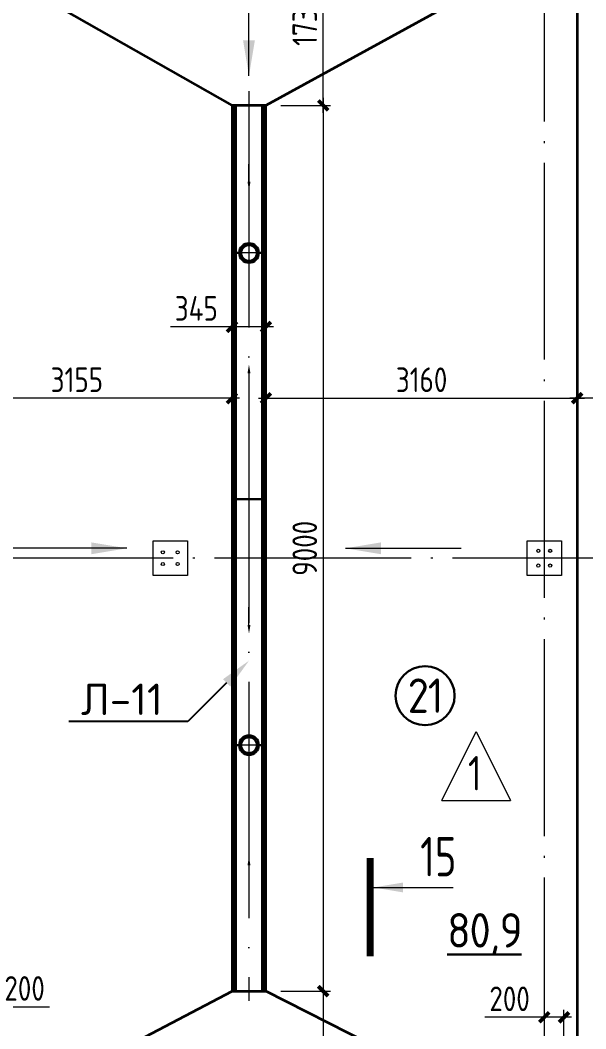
# Model space of a CAD drawing. Extents: x -965262 to 1142518, y -357520 to 71675.
# Drawn here: x 102098 to 107845, y -197934 to -187687 of the extents above; entities that cross this region are included whole.
import ezdxf
from ezdxf import colors
from ezdxf.entities.mleader import LeaderData, LeaderLine
from ezdxf.math import Vec2, Vec3

# ---------------------------------------------------------------- set-up
doc = ezdxf.new("R2010")
doc.units = 0
doc.header["$LTSCALE"] = 10
for name, pattern in [('ACAD_ISO04W100', [30, 24, -3, 0, -3]), ('AM_DIN_G_W050x2', [6.875, 4.75, -0.875, 0.375, -0.875]), ('DOTE', [2.4200000000000004, 2, -0.2, 0.02, -0.2])]:
    doc.linetypes.add(name, pattern=pattern)
doc.layers.get('0').update_dxf_attribs({"linetype": 'CONTINUOUS', "lineweight": 30})
doc.layers.get('Defpoints').update_dxf_attribs({"linetype": 'CONTINUOUS'})
for name, color, linetype, lineweight in [('DOTE', 7, 'DOTE', 9), ('полы', 3, 'CONTINUOUS', 35), ('Полы_лотки', 7, 'CONTINUOUS', 30)]:
    doc.layers.add(name, color=color, linetype=linetype, lineweight=lineweight)
doc.styles.add('GOST 2.304', font='isocpeur.ttf', dxfattribs={"width": 0.75, "height": 250})
doc.styles.add('GOST-2.304_Type-B', font='isocpeur.ttf', dxfattribs={"width": 0.9})
doc.styles.get("Standard").update_dxf_attribs({"font": 'isocpeur.ttf', "height": 300})
doc.styles.add('ГОСТ 2м', font='isocpeur.ttf', dxfattribs={"width": 0.8, "height": 250})
doc.dimstyles.new('ГОСТ 2м', dxfattribs={"dimtxt": 250, "dimasz": 100, "dimexe": 75, "dimexo": 150, "dimgap": 62.5, "dimtad": 1, "dimdec": 0, "dimtxsty": 'ГОСТ 2м', "dimblk": 'ARCHTICK', "dimcen": 150, "dimdle": 75, "dimclrd": 256, "dimclre": 256, "dimclrt": 256, "dimadec": 0, "dimazin": 0, "dimtfac": 1, "dimtdec": 0, "dimtmove": 0, "dimatfit": 3, "dimldrblk": 'OBLIQUE', "dimfxl": 1, "dimlwd": 15, "dimlwe": 15, "dimarcsym": 0})

# ---------------------------------------------------------------- blocks, each defined once
blk = doc.blocks.new('_ArchTick')
at = {"color": 0, "linetype": 'ByBlock', "lineweight": 0, "const_width": 0.4}
blk.add_lwpolyline([(-0.5, -0.5), (0.5, 0.5)], dxfattribs=at)
blk = doc.blocks.new('*D1146')
at = {"lineweight": 15, "ltscale": 50, "transparency": 16777216}
for p, q in [((107423.0637409268, -197666.0676072479), (107423.0637409268, -197741.0676072479)), ((107622.9902025042, -199002.1247720459), (107622.9902025042, -197741.0676072479)), ((107423.0637409268, -197816.0676072479), (106818.0637409268, -197816.0676072479)), ((107697.9902025042, -197816.0676072479), (107423.0637409268, -197816.0676072479))]:
    blk.add_line(p, q, dxfattribs=at)
at = {"layer": 'Defpoints', "color": 0, "lineweight": 15, "ltscale": 50, "transparency": 16777216}
for p in [(107423.0637409268, -197816.0676072479), (107423.0637409268, -197816.0676072479), (107622.9902025042, -199152.1247720459)]:
    blk.add_point(p, dxfattribs=at)
at = {"lineweight": 15, "ltscale": 50, "transparency": 16777216, "xscale": 100, "yscale": 100, "zscale": 100, "rotation": 180}
blk.add_blockref('_ArchTick', (107423.0637409268, -197816.0676072479), dxfattribs=at)
at = {"lineweight": 15, "ltscale": 50, "transparency": 16777216, "xscale": 100, "yscale": 100, "zscale": 100}
blk.add_blockref('_ArchTick', (107622.9902025042, -197816.0676072479), dxfattribs=at)
at = {"lineweight": 15, "ltscale": 50, "transparency": 16777216, "insert": (107070.5637409268, -197628.5676072479), "char_height": 250, "attachment_point": 5, "style": 'ГОСТ 2м'}
blk.add_mtext('200', dxfattribs=at)
blk = doc.blocks.new('_Oblique')
at = {"color": 0, "linetype": 'ByBlock', "lineweight": -2}
blk.add_line((-0.5, -0.5), (0.5, 0.5), dxfattribs=at)
blk = doc.blocks.new('*D1149')
at = {"lineweight": 15, "ltscale": 50, "transparency": 16777216}
for p, q in [((101422.9950821013, -197666.0676072479), (101422.9950821013, -197635.7790874802)), ((101622.9950821032, -199002.1247720915), (101622.9950821032, -197635.7790874802)), ((101422.9950821013, -197710.7790874802), (101697.9950821032, -197710.7790874802)), ((101622.9950821032, -197710.7790874802), (102395.4949285816, -197710.7790874802))]:
    blk.add_line(p, q, dxfattribs=at)
at = {"layer": 'Defpoints', "color": 0, "lineweight": 15, "ltscale": 50, "transparency": 16777216}
for p in [(101422.9950821013, -197710.7790874802), (101422.9950821013, -197816.0676072479), (101622.9950821032, -199152.1247720915)]:
    blk.add_point(p, dxfattribs=at)
at = {"lineweight": 15, "ltscale": 50, "transparency": 16777216, "xscale": 100, "yscale": 100, "zscale": 100, "rotation": 180}
blk.add_blockref('_ArchTick', (101422.9950821013, -197710.7790874802), dxfattribs=at)
at = {"lineweight": 15, "ltscale": 50, "transparency": 16777216, "xscale": 100, "yscale": 100, "zscale": 100}
blk.add_blockref('_ArchTick', (101622.9950821032, -197710.7790874802), dxfattribs=at)
at = {"lineweight": 15, "ltscale": 50, "transparency": 16777216, "insert": (102142.9949285816, -197523.2790874802), "char_height": 250, "attachment_point": 5, "style": 'ГОСТ 2м'}
blk.add_mtext('200', dxfattribs=at)
blk = doc.blocks.new('*D1167')
at = {"lineweight": 15, "ltscale": 50, "transparency": 16777216}
for p, q in [((105177.0799157154, -188627.1247704517), (105177.0799157154, -186742.1247761232)), ((104745.2897164267, -186817.1247761232), (105252.0799157154, -186817.1247761232)), ((104745.2897174726, -188552.1247704517), (105252.0799157154, -188552.1247704517))]:
    blk.add_line(p, q, dxfattribs=at)
at = {"layer": 'Defpoints', "color": 0, "ltscale": 50, "transparency": 16777216}
for p in [(104595.2897164267, -186817.1247761232, 1451.289929769151), (105177.0799157154, -186817.1247761232), (104595.2897174726, -188552.1247704517, 1451.289929769175)]:
    blk.add_point(p, dxfattribs=at)
at = {"lineweight": 15, "ltscale": 50, "transparency": 16777216, "xscale": 100, "yscale": 100, "zscale": 100}
for p, rotation in [((105177.0799157154, -186817.1247761232), 90), ((105177.0799157154, -188552.1247704517), 270)]:
    blk.add_blockref('_ArchTick', p, dxfattribs=dict(at, rotation=rotation))
at = {"lineweight": 15, "ltscale": 50, "transparency": 16777216, "insert": (104989.5799157154, -187684.6247732874), "char_height": 250, "attachment_point": 5, "rotation": 90, "style": 'ГОСТ 2м'}
blk.add_mtext('1735', dxfattribs=at)
blk = doc.blocks.new('*D1382')
at = {"lineweight": 15, "ltscale": 50, "transparency": 16777216}
for p, q in [((105177.0799157154, -188477.1247704517), (105177.0799157154, -197626.6247704517)), ((104745.2897174726, -188552.1247704517), (105252.0799157154, -188552.1247704517)), ((104745.2897174726, -197551.6247704517), (105252.0799157154, -197551.6247704517))]:
    blk.add_line(p, q, dxfattribs=at)
at = {"layer": 'Defpoints', "color": 0, "ltscale": 50, "transparency": 16777216}
for p in [(104595.2897174726, -188552.1247704517, 1451.289929769175), (104595.2897174726, -197551.6247704517, 1451.289929769175), (105177.0799157154, -197551.6247704517)]:
    blk.add_point(p, dxfattribs=at)
at = {"lineweight": 15, "ltscale": 50, "transparency": 16777216, "xscale": 100, "yscale": 100, "zscale": 100}
for p, rotation in [((105177.0799157154, -188552.1247704517), 90), ((105177.0799157154, -197551.6247704517), 270)]:
    blk.add_blockref('_ArchTick', p, dxfattribs=dict(at, rotation=rotation))
at = {"lineweight": 15, "ltscale": 50, "transparency": 16777216, "insert": (104989.5799157154, -193051.8747704517), "char_height": 250, "attachment_point": 5, "rotation": 90, "style": 'ГОСТ 2м'}
blk.add_mtext('9000', dxfattribs=at)
blk = doc.blocks.new('*D1383')
at = {"lineweight": 15, "ltscale": 50, "transparency": 16777216}
for p, q in [((104745.2897174722, -197551.6247704517), (105252.0799157154, -197551.6247704517)), ((105177.0799157154, -197476.6247704517), (105177.0799157154, -199227.1247709122)), ((104745.2897174722, -199152.1247709122), (105252.0799157154, -199152.1247709122))]:
    blk.add_line(p, q, dxfattribs=at)
at = {"layer": 'Defpoints', "color": 0, "ltscale": 50, "transparency": 16777216}
for p in [(104595.2897174722, -197551.6247704517, 1451.289929769175), (104595.2897174722, -199152.1247709122, 1451.289929769168), (105177.0799157154, -199152.1247709122)]:
    blk.add_point(p, dxfattribs=at)
at = {"lineweight": 15, "ltscale": 50, "transparency": 16777216, "xscale": 100, "yscale": 100, "zscale": 100}
for p, rotation in [((105177.0799157154, -197551.6247704517), 90), ((105177.0799157154, -199152.1247709122), 270)]:
    blk.add_blockref('_ArchTick', p, dxfattribs=dict(at, rotation=rotation))
at = {"lineweight": 15, "ltscale": 50, "transparency": 16777216, "insert": (104989.5799157154, -198351.8747706819), "char_height": 250, "attachment_point": 5, "rotation": 90, "style": 'ГОСТ 2м'}
blk.add_mtext('1600', dxfattribs=at)
blk = doc.blocks.new('*D1172')
at = {"lineweight": 15, "ltscale": 50, "transparency": 16777216}
for p, q in [((107757.7891669818, -190252.1247702314), (107757.7891669818, -191602.0181188652)), ((110949.7927507097, -190252.1247706156), (110949.7927507097, -191602.0181188652)), ((111024.7927507097, -191527.0181188652), (107682.7891669818, -191527.0181188652))]:
    blk.add_line(p, q, dxfattribs=at)
at = {"layer": 'Defpoints', "color": 0, "lineweight": 15, "ltscale": 50, "transparency": 16777216}
for p in [(107757.7891669818, -190102.1247702314, 1451.289929769151), (110949.7927507097, -190102.1247706156, 1451.289929769175), (107757.7891669818, -191527.0181188652)]:
    blk.add_point(p, dxfattribs=at)
at = {"lineweight": 15, "ltscale": 50, "transparency": 16777216, "xscale": 100, "yscale": 100, "zscale": 100, "rotation": 180}
blk.add_blockref('_ArchTick', (107757.7891669818, -191527.0181188652), dxfattribs=at)
at = {"lineweight": 15, "ltscale": 50, "transparency": 16777216, "xscale": 100, "yscale": 100, "zscale": 100}
blk.add_blockref('_ArchTick', (110949.7927507097, -191527.0181188652), dxfattribs=at)
at = {"lineweight": 15, "ltscale": 50, "transparency": 16777216, "insert": (109353.7909588458, -191339.5181188652), "char_height": 250, "attachment_point": 5, "style": 'ГОСТ 2м'}
blk.add_mtext('3190', dxfattribs=at)
blk = doc.blocks.new('*D1384')
at = {"lineweight": 15, "ltscale": 50, "transparency": 16777216}
for p, q in [((104595.2897174726, -188702.1247704517), (104595.2897174726, -191602.0181188652)), ((107757.7891671686, -188702.1247704517), (107757.7891671686, -191602.0181188652)), ((104520.2897174726, -191527.0181188652), (107832.7891671686, -191527.0181188652))]:
    blk.add_line(p, q, dxfattribs=at)
at = {"layer": 'Defpoints', "color": 0, "lineweight": 15, "ltscale": 50, "transparency": 16777216}
for p in [(104595.2897174726, -188552.1247704517, 1451.289929769175), (107757.7891671686, -188552.1247704517, 1451.289929769175), (107757.7891671686, -191527.0181188652)]:
    blk.add_point(p, dxfattribs=at)
at = {"lineweight": 15, "ltscale": 50, "transparency": 16777216, "xscale": 100, "yscale": 100, "zscale": 100, "rotation": 180}
blk.add_blockref('_ArchTick', (104595.2897174726, -191527.0181188652), dxfattribs=at)
at = {"lineweight": 15, "ltscale": 50, "transparency": 16777216, "xscale": 100, "yscale": 100, "zscale": 100}
blk.add_blockref('_ArchTick', (107757.7891671686, -191527.0181188652), dxfattribs=at)
at = {"lineweight": 15, "ltscale": 50, "transparency": 16777216, "insert": (106176.5394423206, -191339.5181188652), "char_height": 250, "attachment_point": 5, "style": 'ГОСТ 2м'}
blk.add_mtext('3160', dxfattribs=at)
blk = doc.blocks.new('*D1385')
at = {"lineweight": 15, "ltscale": 50, "transparency": 16777216}
for p, q in [((101097.7891745623, -188702.1247706549), (101097.7891745623, -191602.0181188652)), ((104250.2897174726, -188702.1247704517), (104250.2897174726, -191602.0181188652)), ((104325.2897174726, -191527.0181188652), (101022.7891745623, -191527.0181188652))]:
    blk.add_line(p, q, dxfattribs=at)
at = {"layer": 'Defpoints', "color": 0, "lineweight": 15, "ltscale": 50, "transparency": 16777216}
for p in [(101097.7891745623, -188552.1247706549, 1451.289929769389), (104250.2897174726, -188552.1247704517, 1451.289929769175), (101097.7891745623, -191527.0181188652)]:
    blk.add_point(p, dxfattribs=at)
at = {"lineweight": 15, "ltscale": 50, "transparency": 16777216, "xscale": 100, "yscale": 100, "zscale": 100, "rotation": 180}
blk.add_blockref('_ArchTick', (101097.7891745623, -191527.0181188652), dxfattribs=at)
at = {"lineweight": 15, "ltscale": 50, "transparency": 16777216, "xscale": 100, "yscale": 100, "zscale": 100}
blk.add_blockref('_ArchTick', (104250.2897174726, -191527.0181188652), dxfattribs=at)
at = {"lineweight": 15, "ltscale": 50, "transparency": 16777216, "insert": (102674.0394460175, -191339.5181188652), "char_height": 250, "attachment_point": 5, "style": 'ГОСТ 2м'}
blk.add_mtext('3155', dxfattribs=at)
blk = doc.blocks.new('*D1386')
at = {"lineweight": 15, "ltscale": 50, "transparency": 16777216}
for p, q in [((104250.2897174726, -188702.1247704517), (104250.2897174726, -190876.9107575946)), ((104595.2897174726, -188702.1247704517), (104595.2897174726, -190876.9107575946)), ((104250.2897174726, -190801.9107575946), (103625.2897174726, -190801.9107575946)), ((104670.2897174726, -190801.9107575946), (104250.2897174726, -190801.9107575946))]:
    blk.add_line(p, q, dxfattribs=at)
at = {"layer": 'Defpoints', "color": 0, "lineweight": 15, "ltscale": 50, "transparency": 16777216}
for p in [(104250.2897174726, -188552.1247704517, 1451.289929769175), (104595.2897174726, -188552.1247704517, 1451.289929769175), (104250.2897174726, -190801.9107575946)]:
    blk.add_point(p, dxfattribs=at)
at = {"lineweight": 15, "ltscale": 50, "transparency": 16777216, "xscale": 100, "yscale": 100, "zscale": 100, "rotation": 180}
blk.add_blockref('_ArchTick', (104250.2897174726, -190801.9107575946), dxfattribs=at)
at = {"lineweight": 15, "ltscale": 50, "transparency": 16777216, "xscale": 100, "yscale": 100, "zscale": 100}
blk.add_blockref('_ArchTick', (104595.2897174726, -190801.9107575946), dxfattribs=at)
at = {"lineweight": 15, "ltscale": 50, "transparency": 16777216, "insert": (103887.7897174726, -190614.4107575946), "char_height": 250, "attachment_point": 5, "style": 'ГОСТ 2м'}
blk.add_mtext('345', dxfattribs=at)

msp = doc.modelspace()

# ---------------------------------------------------------------- linework, layer by layer
at = {"color": 7, "lineweight": 15}
for p, q in [((103447.577734692, -193327.1247720434, -3259.784342326209), (103447.577734692, -192977.1247720434, -3259.784342326209)), ((103447.577734692, -192977.1247720434, -3259.784342326209), (103797.577734692, -192977.1247720434, -3259.784342326209)), ((103797.577734692, -192977.1247720434, -3259.784342326209), (103797.577734692, -193327.1247720434, -3259.784342326209)), ((107247.577734692, -193327.1247720432, -4711.074272095327), (107247.577734692, -192977.1247720432, -4711.074272095327)), ((107247.577734692, -192977.1247720432, -4711.074272095327), (107597.577734692, -192977.1247720432, -4711.074272095327)), ((107597.577734692, -192977.1247720432, -4711.074272095327), (107597.577734692, -193327.1247720432, -4711.074272095327)), ((103797.577734692, -193327.1247720434, -3259.784342326209), (103447.577734692, -193327.1247720434, -3259.784342326209)), ((107597.577734692, -193327.1247720432, -4711.074272095327), (107247.577734692, -193327.1247720432, -4711.074272095327))]:
    msp.add_line(p, q, dxfattribs=at)
at = {"lineweight": 15}
for p, q in [((106381.4645858505, -195613.16971948, 8350.53509582726), (106731.4645858505, -194913.16971948, 8350.53509582726)), ((106731.4645858505, -194913.16971948, 8350.53509582726), (107081.4645858505, -195613.16971948, 8350.53509582726)), ((106381.4645858505, -195613.16971948, 8350.53509582726), (107081.4645858505, -195613.16971948, 8350.53509582726))]:
    msp.add_line(p, q, dxfattribs=at)
at = {"color": 5, "lineweight": 15, "ltscale": 100}
msp.add_line((105687.9901992469, -196497.5187404095, -4711.074272095313), (106497.9901992469, -196497.5187404095, -4711.074272095313), dxfattribs=at)
at = {"color": 5, "lineweight": 15, "ltscale": 100, "const_width": 70, "elevation": -4711.074272095313}
msp.add_lwpolyline([(105652.9901992469, -196197.5187404095), (105652.9901992469, -197197.5187404095)], dxfattribs=at)
at = {"color": 7, "lineweight": 15}
for centre in [(103547.577734692, -193092.1247720434, -3259.784342326209), (103697.577734692, -193092.1247720434, -3259.784342326209), (107362.577734692, -193077.1247720427, -4711.074272095327), (107482.577734692, -193077.1247720427, -4711.074272095327), (103547.577734692, -193212.1247720434, -3259.784342326209), (103697.577734692, -193212.1247720434, -3259.784342326209), (107362.577734692, -193227.1247720427, -4711.074272095327), (107482.577734692, -193227.1247720427, -4711.074272095327)]:
    msp.add_circle(centre, 16, dxfattribs=at)
at = {"color": 7}
msp.add_circle((106212.1643271344, -194549.0281269541, 8350.535095827181), 300, dxfattribs=at)
at = {"color": 5, "lineweight": 15, "ltscale": 100}
msp.add_solid([(105687.9901992469, -196497.5187404095, -4711.074272095313), (105988.4403319354, -196447.2407174609, -4711.074272095313), (105988.4403319354, -196547.7967633582, -4711.074272095313)], dxfattribs=at)
at = {"layer": 'DOTE', "color": 7, "ltscale": 100, "extrusion": (0, -1, 0)}
msp.add_line((107422.577734692, -162515.2993705986, -4711.074272095328), (107422.577734692, -237687.414864422, -4711.074272095328), dxfattribs=at)
at = {"layer": 'DOTE', "color": 7, "ltscale": 100}
msp.add_line((113331.4985307576, -193152.124772043, -4711.074272095334), (55067.34039169503, -193152.1247720428, -4711.074272095328), dxfattribs=at)
at = {"layer": 'полы', "ltscale": 100}
for p, q in [((107757.7891694806, -169342.1247709173, -3259.784342326226), (107757.7891658926, -199152.1247704056, -3259.784342326217)), ((101197.5777346171, -186817.1247782325, -3259.78434232621), (104250.2897174726, -188552.1247704517, -3259.784342326144)), ((107757.7891689865, -186817.1247742168, -3259.784342326222), (104595.2897174726, -188552.1247704517, -3259.784342326144)), ((101197.577734462, -199152.124772043, -3259.78434232621), (104250.2897174726, -197551.6247704517, -3259.784342326144)), ((107757.7891689893, -199152.1247715057, -3259.784342326184), (104595.2897174722, -197551.6247704517, -3259.784342326144))]:
    msp.add_line(p, q, dxfattribs=at)
at = {"layer": 'полы', "lineweight": 0, "ltscale": 50}
for p, q in [((104422.7897174726, -188252.0538858845, -3259.784342326197), (104422.8021253976, -187075.9693617305, -3259.784342326195)), ((103181.9761626166, -193051.8747704517, -3259.784342326197), (102005.8916383972, -193051.8747738138, -3259.784342326195)), ((105404.1520617972, -193051.8747704517, -3259.784342326197), (106580.2365860166, -193051.8747738138, -3259.784342326195))]:
    msp.add_line(p, q, dxfattribs=at)
at = {"layer": 'полы', "ltscale": 100, "elevation": -3259.784342326197}
msp.add_lwpolyline([(104250.2897174726, -197551.6247704517), (104595.2897174722, -197551.6247704517), (104595.2897174726, -188552.1247704517), (104250.2897174726, -188552.1247704517)], close=True, dxfattribs=at)
at = {"layer": 'полы', "lineweight": 0, "ltscale": 50}
for points in [[(104482.7935145111, -187892.0545187447, -3259.784342326197), (104362.7935145185, -187892.053253064, -3259.784342326197), (104422.7897174726, -188252.0538858845, -3259.784342326197)], [(102821.9761626166, -193111.8747704512, -3259.784342326197), (102821.9761626166, -192991.8747704517, -3259.784342326197), (103181.9761626166, -193051.8747704517, -3259.784342326197)], [(105764.1520617972, -193111.8747704512, -3259.784342326197), (105764.1520617972, -192991.8747704517, -3259.784342326197), (105404.1520617972, -193051.8747704517, -3259.784342326197)]]:
    msp.add_solid(points, dxfattribs=at)
at = {"layer": 'Полы_лотки', "color": 1, "linetype": 'ACAD_ISO04W100', "lineweight": 9, "ltscale": 10}
msp.add_line((104422.7897119089, -188408.0577199234, -3259.784342326144), (104422.7897119089, -197648.550879785, -3259.784342326144), dxfattribs=at)
at = {"layer": 'Полы_лотки', "color": 5}
for p, q in [((104250.2897174726, -188552.1247704517, -3259.784342326144), (104250.2897174726, -197551.6247704517, -3259.784342326144)), ((104595.2897174722, -188552.1247704517, -3259.784342326144), (104250.2897174726, -188552.1247704517, -3259.784342326144)), ((104270.2897174726, -188552.1247704517, -3259.784342326144), (104270.2897174726, -197551.6247704517, -3259.784342326144)), ((104287.7897174726, -188552.1247704517, -3259.784342326144), (104287.7897174726, -197551.6247704517, -3259.784342326144)), ((104557.7897174722, -188552.1247704517, -3259.784342326144), (104557.7897174722, -197551.6247704517, -3259.784342326144)), ((104575.2897174726, -188552.1247704517, -3259.784342326144), (104575.2897174722, -197551.6247704517, -3259.784342326144)), ((104595.2897174726, -188552.1247704517, -3259.784342326144), (104595.2897174722, -197551.6247704517, -3259.784342326144)), ((104322.7897119084, -190051.6247965809, -3259.784342326144), (104250.2897119089, -190051.6247965809, -3259.784342326144)), ((104595.2897119089, -190051.6247965809, -3259.784342326144), (104522.7897119084, -190051.6247965809, -3259.784342326144)), ((104595.2897174722, -192552.1247704517, -3259.784342326144), (104250.2897174726, -192552.1247704517, -3259.784342326144)), ((104322.7897119084, -195051.6247965809, -3259.784342326144), (104250.2897119089, -195051.6247965809, -3259.784342326144)), ((104595.2897119089, -195051.6247965809, -3259.784342326144), (104522.7897119084, -195051.6247965809, -3259.784342326144)), ((104595.2897174722, -197551.6247704517, -3259.784342326144), (104250.2897174726, -197551.6247704517, -3259.784342326144))]:
    msp.add_line(p, q, dxfattribs=at)
at = {"layer": 'Полы_лотки', "lineweight": 15}
for p, q in [((104422.7897174726, -189328.7454016408, -3259.784342326206), (104422.7897174726, -189147.9027648499, -3259.784342326206)), ((104422.7897174726, -191274.504191521, -3259.784342326206), (104422.7897174726, -191455.3468283116, -3259.784342326206)), ((104422.7897174726, -193829.7453493824, -3259.784342326206), (104422.7897174726, -193648.9027125913, -3259.784342326206)), ((104422.7897174726, -196273.5042437793, -3259.784342326206), (104422.7897174726, -196454.3468805702, -3259.784342326206))]:
    msp.add_line(p, q, dxfattribs=at)
at = {"layer": 'Полы_лотки', "color": 1, "linetype": 'AM_DIN_G_W050x2', "lineweight": 9, "ltscale": 10}
for p, q in [((104422.7897119089, -189903.289701521, -3259.784342326144), (104422.7897119089, -190199.9598916405, -3259.784342326144)), ((104571.1248069685, -190051.6247965809, -3259.784342326144), (104274.4546168493, -190051.6247965809, -3259.784342326144)), ((104422.7897119089, -194903.289701521, -3259.784342326144), (104422.7897119089, -195199.9598916405, -3259.784342326144)), ((104571.1248069685, -195051.6247965809, -3259.784342326144), (104274.4546168493, -195051.6247965809, -3259.784342326144))]:
    msp.add_line(p, q, dxfattribs=at)
at = {"layer": 'Полы_лотки', "color": 5, "ltscale": 50}
for centre in [(104422.7897119084, -190051.6247965809, -3259.784342326144), (104422.7897119084, -195051.6247965809, -3259.784342326144)]:
    msp.add_circle(centre, 100, dxfattribs=at)
at = {"layer": 'Полы_лотки', "color": 5}
for centre in [(104422.7897119084, -190051.6247965809, -3259.784342326144), (104422.7897119084, -195051.6247965809, -3259.784342326144)]:
    msp.add_circle(centre, 80, dxfattribs=at)
at = {"layer": 'Полы_лотки', "lineweight": 15}
for points in [[(104437.7897174726, -189328.7454016408, -3259.784342326206), (104407.7897174726, -189328.7454016408, -3259.784342326206), (104422.7897174726, -189418.7454016408, -3259.784342326206)], [(104437.7897174726, -191274.504191521, -3259.784342326206), (104407.7897174726, -191274.504191521, -3259.784342326206), (104422.7897174726, -191184.504191521, -3259.784342326206)], [(104437.7897174726, -193829.7453493824, -3259.784342326206), (104407.7897174726, -193829.7453493824, -3259.784342326206), (104422.7897174726, -193919.7453493824, -3259.784342326206)], [(104437.7897174726, -196273.5042437793, -3259.784342326206), (104407.7897174726, -196273.5042437793, -3259.784342326206), (104422.7897174726, -196183.5042437793, -3259.784342326206)]]:
    msp.add_solid(points, dxfattribs=at)

# ---------------------------------------------------------------- texts
at = {"color": 5, "lineweight": 15, "ltscale": 100, "style": 'GOST 2.304', "width": 0.75}
msp.add_text('15', height=400, dxfattribs=at).set_placement((106161.8364116242, -196384.1678597438, -4711.074272095313))
at = {"color": 7, "char_height": 350, "attachment_point": 5, "style": 'GOST-2.304_Type-B'}
for s, insert, width in [('{\\fISOCPEUR|b0|i0|c0|p34;\\T0.95;21}', (106212.1643271344, -194549.0281269541, 13061.6093679227), 800), ('{\\fISOCPEUR|b0|i0|c0|p34;\\T0.95;\\L80,9}', (106814.1636101147, -196973.7616203607, -4711.074272095302), 2000)]:
    msp.add_mtext(s, dxfattribs=dict(at, insert=insert, width=width))
at = {"insert": (106717.6647388902, -195336.9581473458, -3259.784342326173), "char_height": 350, "width": 1499.999999999795, "attachment_point": 5, "style": 'GOST 2.304'}
msp.add_mtext('{\\W0.8;1}', dxfattribs=at)

# ---------------------------------------------------------------- dimensions: what is measured, and where the dimension line sits
at = {"lineweight": 15, "ltscale": 50}
for base, p2, picture, middle in [((105177.0799157154, -186817.1247761232, -4711.074272095371), (104595.2897164267, -186817.1247761232, -3259.78434232622), '*D1167', (104989.5799157154, -187684.6247732874, -4711.074272095371)), ((105177.0799157154, -197551.6247704517, -4711.074272095371), (104595.2897174726, -197551.6247704517, -3259.784342326197), '*D1382', (104989.5799157154, -193051.8747704517, -4711.074272095371))]:
    dim = msp.add_linear_dim(base=base, p1=(104595.2897174726, -188552.1247704517, -3259.784342326197), p2=p2, angle=90, dimstyle='ГОСТ 2м', dxfattribs=at)
    dim.commit()
    dim.dimension.update_dxf_attribs({"geometry": picture, "text_midpoint": middle})
for base, p1, p2, text, picture, middle in [((101097.7891745623, -191527.0181188652, -4711.074272095371), (104250.2897174726, -188552.1247704517, -3259.784342326197), (101097.7891745623, -188552.1247706549, -3259.784342325982), '3155', '*D1385', (102674.0394460175, -191339.5181188652, -4711.074272095371)), ((107757.7891671686, -191527.0181188652, -4711.074272095371), (104595.2897174726, -188552.1247704517, -3259.784342326197), (107757.7891671686, -188552.1247704517, -3259.784342326197), '3160', '*D1384', (106176.5394423206, -191339.5181188652, -4711.074272095371)), ((107757.7891669818, -191527.0181188652, -4711.074272095371), (110949.7927507097, -190102.1247706156, -3259.784342326197), (107757.7891669818, -190102.1247702314, -3259.78434232622), '3190', '*D1172', (109353.7909588458, -191339.5181188652, -4711.074272095371))]:
    dim = msp.add_linear_dim(base=base, p1=p1, p2=p2, text=text, dimstyle='ГОСТ 2м', dxfattribs=at)
    dim.commit()
    dim.dimension.update_dxf_attribs({"geometry": picture, "text_midpoint": middle})
for base, p1, p2, picture, middle in [((104250.2897174726, -190801.9107575946, -4711.074272095371), (104595.2897174726, -188552.1247704517, -3259.784342326197), (104250.2897174726, -188552.1247704517, -3259.784342326197), '*D1386', (103887.7897174726, -190614.4107575946, -4711.074272095371)), ((107423.0637409268, -197816.0676072479, -4711.074272095331), (107622.9902025042, -199152.1247720459, -4711.074272095269), (107423.0637409268, -197816.0676072479, -4711.074272095331), '*D1146', (107070.5637409268, -197628.5676072479, -4711.074272095331))]:
    dim = msp.add_linear_dim(base=base, p1=p1, p2=p2, dimstyle='ГОСТ 2м', dxfattribs=at)
    dim.commit()
    dim.dimension.update_dxf_attribs({"geometry": picture, "text_midpoint": middle})
dim = msp.add_linear_dim(base=(101422.9950821013, -197710.7790874802, -4711.074272095331), p1=(101622.9950821032, -199152.1247720915, -4711.074272095269), p2=(101422.9950821013, -197816.0676072479, -4711.074272095331), dimstyle='ГОСТ 2м', dxfattribs=at)
dim.commit()
dim.dimension.update_dxf_attribs({"geometry": '*D1149', "text_midpoint": (102142.9949285816, -197710.7790874802, -4711.074272095331), "dimtype": 160})
dim = msp.add_linear_dim(base=(105177.0799157154, -199152.1247709122, -4711.074272095371), p1=(104595.2897174722, -197551.6247704517, -3259.784342326197), p2=(104595.2897174722, -199152.1247709122, -3259.784342326203), angle=90, text='1600', dimstyle='ГОСТ 2м', dxfattribs=at)
dim.commit()
dim.dimension.update_dxf_attribs({"geometry": '*D1383', "text_midpoint": (104989.5799157154, -198351.8747706819, -4711.074272095371)})

# ---------------------------------------------------------------- leaders
at = {"layer": 'Полы_лотки', "color": 5, "lineweight": 15}
ml = msp.add_multileader_mtext('Standard', dxfattribs=at)
ml.set_content('Л-11', color=5)
ml.set_leader_properties()
ml.build(insert=Vec2(0, 0))
ml.multileader.update_dxf_attribs({"has_text_frame": 1, "text_right_attachment_type": 6, "dogleg_length": 36, "arrow_head_size": 320})
ctx = ml.context
ctx.base_point, ctx.char_height, ctx.arrow_head_size, ctx.landing_gap_size, ctx.plane_origin = Vec3(102794.319232069, -194585.7792757376, -3259.784342326504), 320, 320, 16, Vec3(87094.59416011767, -204900.0418944376, -3259.784342326504)
ctx.right_attachment, ctx.text_align_type = 6, 2
notes = []
notes.append((ctx, [(1, (1, 1, 0), (103802.6459966162, -194809.7792757376, -3259.784342326504), (-1, 0), 240.3267645472661, [(0, [(104422.7897119084, -194193.5579463908, -3259.784342326504)], 0, [])])]))
ctx.mtext.insert, ctx.mtext.defined_height, ctx.mtext.alignment, ctx.mtext.flow_direction = Vec3(103546.319232069, -194425.7792757376, -3259.784342326504), 323.6914203315991, 3, 5
for ctx, leaders in notes:
    for number, flags, end, landing, length, lines in leaders:
        leader = LeaderData()
        leader.index, (leader.has_last_leader_line, leader.has_dogleg_vector, leader.attachment_direction) = number, flags
        leader.last_leader_point, leader.dogleg_vector, leader.dogleg_length = Vec3(end), Vec3(landing), length
        for number, points, colour, breaks in lines:
            line = LeaderLine()
            line.index, line.vertices, line.color, line.breaks = number, Vec3.list(points), colors.encode_raw_color(colour), breaks
            leader.lines.append(line)
        ctx.leaders.append(leader)

doc.saveas('drawing.dxf')
